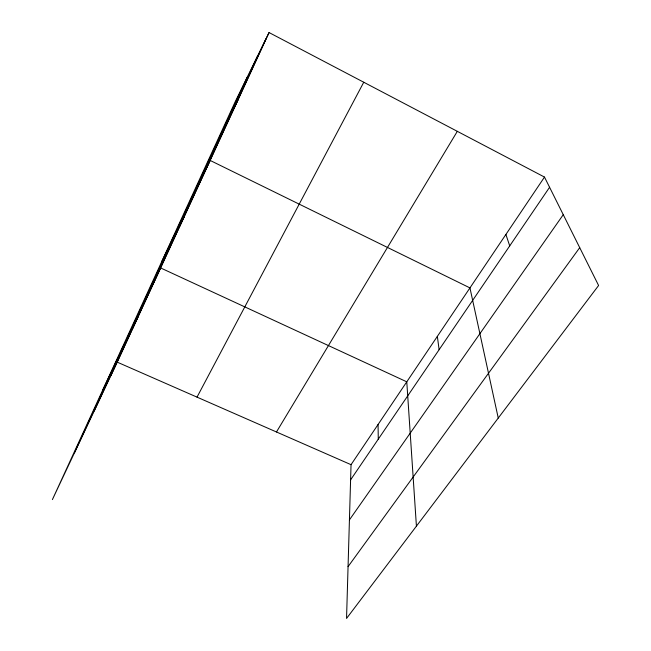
<?xml version="1.0" encoding="UTF-8"?>
<svg xmlns="http://www.w3.org/2000/svg" width="651" height="651" viewBox="0 0 651 651"><rect width="100%" height="100%" fill="white"/><g stroke="black" fill="none" stroke-linecap="round" stroke-linejoin="round"><path stroke-width="0.98" d="M544.496 177.08L351.044 464.684L346.544 618.45L598.603 285.496L544.496 177.08L269.058 32.55L235.247 101.646L52.397 499.586L117.229 362.143L269.058 32.55M74.426 452.884L247.201 77.217M94.135 411.098L257.479 56.206M110.898 375.554L265.933 38.93M102.41 390.746L160.618 267.943L406.777 381.82L416.42 526.146M132.243 329.211L138.232 316.541M179.416 226.792L184.542 216.018M161.627 261.865L210.143 160.439L469.949 287.905L498.251 418.056M234.58 107.016L238.486 98.903M197.017 397.134L363.754 82.238M276.472 431.979L457.319 131.339M350.596 479.86L549.582 187.276M349.424 519.897L563.261 214.684M348.057 566.639L579.715 247.657M117.229 362.143L351.044 464.684M505.9 234.466L509.717 245.891M437.35 336.38L439.116 349.701M378.068 424.509L378.272 439.165"/></g></svg>
